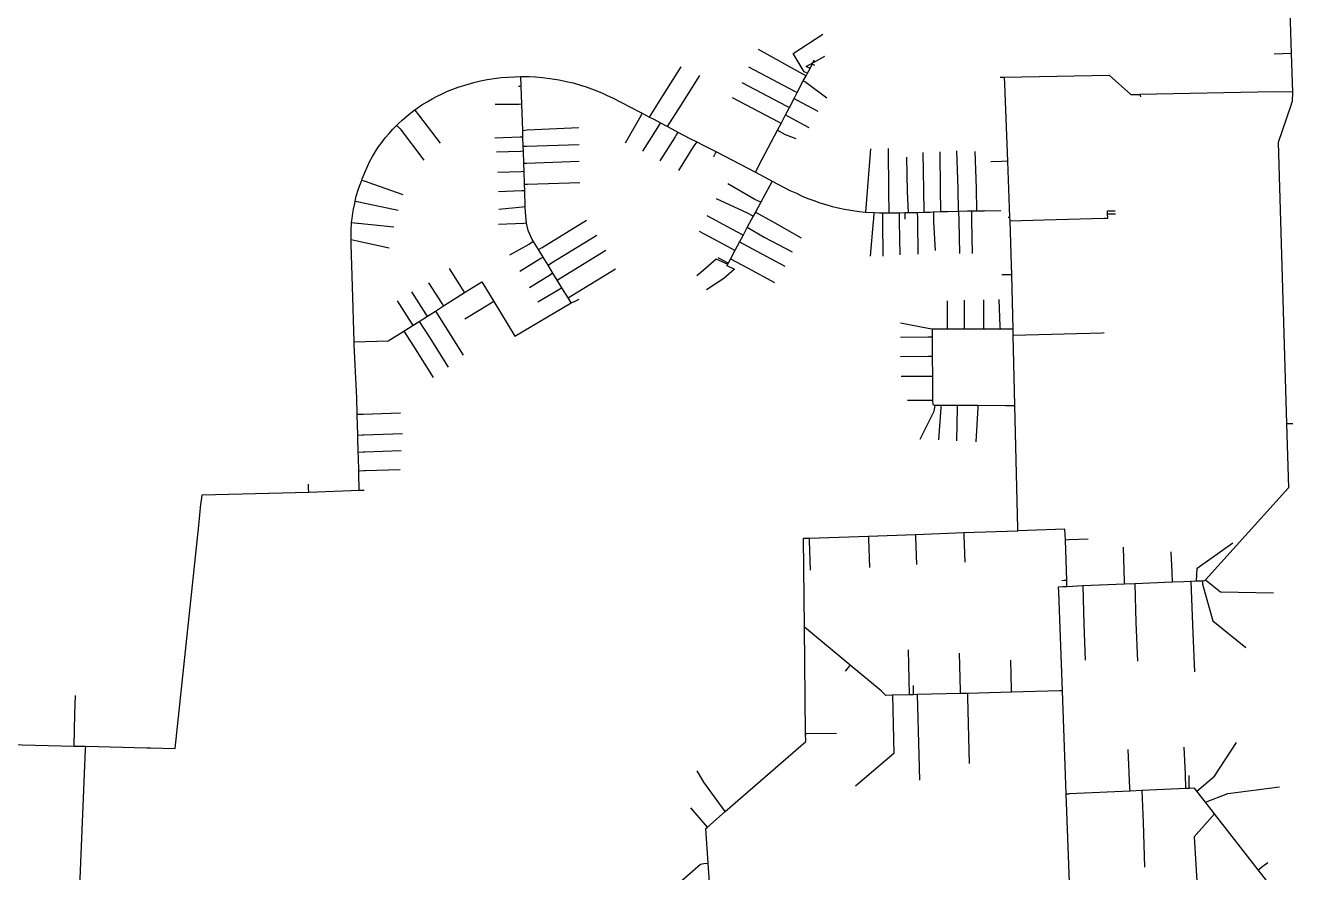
# Model space of a CAD drawing. Header units: inches. Extents: x 1024943 to 1043005, y 1856303 to 1868730.
# Drawn here: x 1038363 to 1040178, y 1861269 to 1862483 of the extents above; entities that cross this region are included whole.
import ezdxf

# ---------------------------------------------------------------- set-up
doc = ezdxf.new("R2010")
doc.units = ezdxf.units.IN
doc.header["$MEASUREMENT"] = 0
doc.layers.add('Water_Network', color=130, linetype='Continuous')

msp = doc.modelspace()

# ---------------------------------------------------------------- linework, layer by layer
at = {"layer": 'Water_Network', "elevation": 0}
for points in [[(1040168.1, 1862703.1), (1040176.2, 1862442.6)], [(1040168.1, 1862703.1), (1040176.2, 1862442.6)], [(1039478.6, 1862416.7), (1039462.7, 1862442.7), (1039505.2, 1862470.6)], [(1039476.5, 1862413.1), (1039413.4, 1862448.5)], [(1039481.6, 1862424.1), (1039491.2, 1862429.5), (1039508, 1862438.8)], [(1039490.2, 1862427.6), (1039491.2, 1862429.5), (1039493.2, 1862433.2)], [(1040163.8, 1862442.3), (1040151.5, 1862441.9)], [(1040176.2, 1862442.6), (1040163.8, 1862442.3)], [(1040176.2, 1862442.6), (1040177.9, 1862387.6)], [(1040176.2, 1862442.6), (1040177.9, 1862387.6)], [(1039276.2, 1862382.2), (1039302.3, 1862423.6)], [(1039302.3, 1862369), (1039329.1, 1862411.5)], [(1039466.3, 1862388), (1039399.2, 1862423.2)], [(1039418.5, 1862291.3), (1039440.4, 1862333), (1039445.5, 1862342.7), (1039451.9, 1862354.7), (1039457.4, 1862365.2), (1039464.3, 1862378.3), (1039468.7, 1862386.7), (1039477.1, 1862403.5), (1039481.5, 1862411), (1039483.4, 1862414.6), (1039487, 1862421.4), (1039490.2, 1862427.6)], [(1039481.5, 1862411), (1039476.5, 1862413.1)], [(1039483.4, 1862414.6), (1039478.6, 1862416.7)], [(1039487, 1862421.4), (1039481.6, 1862424.1)], [(1039490.2, 1862427.6), (1039491.7, 1862426.8)], [(1039491.7, 1862426.8), (1039493.2, 1862426.1)], [(1039765.7, 1862409.1), (1039915.6, 1862411.8), (1039946.5, 1862383.9), (1039959.5, 1862384.2)], [(1039765.7, 1862409.1), (1039915.6, 1862411.8), (1039946.5, 1862383.9), (1039959.5, 1862384.2)], [(1038834.2, 1862029.5), (1038831.6, 1862108.8), (1038829.7, 1862169.1), (1038829.7, 1862176.4), (1038829.7, 1862189.2), (1038830.6, 1862200.5), (1038831.3, 1862206.2), (1038832.3, 1862213.9), (1038833.3, 1862220), (1038835, 1862227.8), (1038835.8, 1862231.4), (1038837.3, 1862238.4), (1038840.6, 1862249.1), (1038845.2, 1862261.5), (1038845.8, 1862263.4), (1038849.5, 1862272.1), (1038856.4, 1862287.5), (1038860.5, 1862295.1), (1038864.8, 1862302.3), (1038868.8, 1862308.7), (1038873.8, 1862315.5), (1038878.8, 1862321.9), (1038884.1, 1862328.2), (1038889.6, 1862334.2), (1038895, 1862339.7), (1038897.1, 1862341.8), (1038903.1, 1862347.4), (1038909.5, 1862353), (1038917.8, 1862359.6), (1038920.9, 1862361.9), (1038924.4, 1862364.5), (1038931.2, 1862369.1), (1038938.6, 1862373.7), (1038945.7, 1862377.8), (1038953, 1862381.6), (1038960.4, 1862385.2), (1038967.9, 1862388.6), (1038975.5, 1862391.7), (1038983.2, 1862394.5), (1038996.1, 1862398.6), (1039005.6, 1862401.2), (1039015.3, 1862403.5), (1039024.9, 1862405.4), (1039034.7, 1862407), (1039044.6, 1862408.2), (1039054.4, 1862409.1), (1039064.4, 1862409.6), (1039073.1, 1862409.8)], [(1038834.2, 1862029.5), (1038831.6, 1862108.8), (1038829.7, 1862169.1), (1038829.7, 1862176.4), (1038829.7, 1862189.2), (1038830.6, 1862200.5), (1038831.3, 1862206.2), (1038832.3, 1862213.9), (1038833.3, 1862220), (1038835, 1862227.8), (1038835.8, 1862231.4), (1038837.3, 1862238.4), (1038840.6, 1862249.1), (1038845.2, 1862261.5), (1038845.8, 1862263.4), (1038849.5, 1862272.1), (1038856.4, 1862287.5), (1038860.5, 1862295.1), (1038864.8, 1862302.3), (1038868.8, 1862308.7), (1038873.8, 1862315.5), (1038878.8, 1862321.9), (1038884.1, 1862328.2), (1038889.6, 1862334.2), (1038895, 1862339.7), (1038897.1, 1862341.8), (1038903.1, 1862347.4), (1038909.5, 1862353), (1038917.8, 1862359.6), (1038920.9, 1862361.9), (1038924.4, 1862364.5), (1038931.2, 1862369.1), (1038938.6, 1862373.7), (1038945.7, 1862377.8), (1038953, 1862381.6), (1038960.4, 1862385.2), (1038967.9, 1862388.6), (1038975.5, 1862391.7), (1038983.2, 1862394.5), (1038996.1, 1862398.6), (1039005.6, 1862401.2), (1039015.3, 1862403.5), (1039024.9, 1862405.4), (1039034.7, 1862407), (1039044.6, 1862408.2), (1039054.4, 1862409.1), (1039064.4, 1862409.6), (1039073.1, 1862409.8)], [(1039071.5, 1862395.7), (1039069.5, 1862395.7)], [(1039073.5, 1862395.8), (1039071.5, 1862395.7)], [(1039073.1, 1862409.8), (1039080.2, 1862409.9), (1039084.6, 1862409.7), (1039093.9, 1862409.3), (1039103.8, 1862408.4), (1039117.9, 1862406.6), (1039127.9, 1862404.9), (1039137.7, 1862402.9), (1039147.6, 1862400.6), (1039158.5, 1862397.6), (1039166.5, 1862394.9), (1039174.2, 1862392.2), (1039181.9, 1862389.3), (1039189.6, 1862386), (1039196.7, 1862382.6), (1039204.1, 1862379.5), (1039243, 1862359.2), (1039246.6, 1862357.4), (1039257.1, 1862351.8), (1039263.5, 1862348.5), (1039272.7, 1862343.5), (1039282.9, 1862338.1), (1039289.1, 1862334.8), (1039297.9, 1862330.1), (1039315, 1862321.2), (1039325, 1862316), (1039334.2, 1862311.3), (1039352.9, 1862301.7)], [(1039073.1, 1862409.8), (1039080.2, 1862409.9), (1039084.6, 1862409.7), (1039093.9, 1862409.3), (1039103.8, 1862408.4), (1039117.9, 1862406.6), (1039127.9, 1862404.9), (1039137.7, 1862402.9), (1039147.6, 1862400.6), (1039158.5, 1862397.6), (1039166.5, 1862394.9), (1039174.2, 1862392.2), (1039181.9, 1862389.3), (1039189.6, 1862386), (1039196.7, 1862382.6), (1039204.1, 1862379.5), (1039243, 1862359.2), (1039246.6, 1862357.4), (1039257.1, 1862351.8), (1039263.5, 1862348.5), (1039272.7, 1862343.5), (1039282.9, 1862338.1), (1039289.1, 1862334.8), (1039297.9, 1862330.1), (1039315, 1862321.2), (1039325, 1862316), (1039334.2, 1862311.3), (1039352.9, 1862301.7)], [(1039073.5, 1862395.8), (1039073.1, 1862409.8)], [(1039144.9, 1862085.5), (1039140.5, 1862092.6), (1039131.7, 1862107), (1039124.9, 1862118.2), (1039118.9, 1862128), (1039111.8, 1862139.6), (1039104.8, 1862151.1), (1039098.2, 1862161.8), (1039091.2, 1862173.3), (1039089.3, 1862176.4), (1039083.6, 1862189.3), (1039081.1, 1862199.6), (1039079.4, 1862215.5), (1039079.2, 1862223), (1039078.4, 1862245.9), (1039078.1, 1862255.6), (1039077.5, 1862273.6), (1039077.1, 1862285.7), (1039076.6, 1862302.8), (1039076.3, 1862309.8), (1039075.9, 1862323), (1039075.6, 1862332.5), (1039074.4, 1862370), (1039073.5, 1862395.8)], [(1039454.5, 1862366.7), (1039389.8, 1862400.8)], [(1039477.1, 1862403.5), (1039481.1, 1862401.6)], [(1039481.1, 1862401.6), (1039511.3, 1862379.3)], [(1039759.1, 1862408.8), (1039765.7, 1862409.1)], [(1039759.1, 1862408.8), (1039765.7, 1862409.1)], [(1039766.1, 1862398.8), (1039765.7, 1862409.1)], [(1039766.1, 1862398.8), (1039765.7, 1862409.1)], [(1039773, 1862208.1), (1039770.1, 1862288.5), (1039766.1, 1862398.8)], [(1039773, 1862208.1), (1039770.1, 1862288.5), (1039766.1, 1862398.8)], [(1039257.1, 1862351.8), (1039276.2, 1862382.2)], [(1039442.4, 1862344.3), (1039376, 1862379.3)], [(1039464.3, 1862378.3), (1039467.8, 1862376.4)], [(1039468.7, 1862386.7), (1039466.3, 1862388)], [(1039467.8, 1862376.4), (1039498.3, 1862360.3)], [(1040151.8, 1862388), (1039959.5, 1862384.2)], [(1040151.8, 1862388), (1039959.5, 1862384.2)], [(1039959.5, 1862384.2), (1039959.8, 1862382.5)], [(1039959.8, 1862382.5), (1039960.1, 1862380.9)], [(1040177.9, 1862387.6), (1040151.8, 1862388)], [(1040177.9, 1862387.6), (1040151.8, 1862388)], [(1040177.9, 1862387.6), (1040177.3, 1862374.4), (1040176.7, 1862371.5), (1040175.5, 1862368.5), (1040157.3, 1862315.4)], [(1040177.9, 1862387.6), (1040177.3, 1862374.4), (1040176.7, 1862371.5), (1040175.5, 1862368.5), (1040157.3, 1862315.4)], [(1038920.9, 1862361.9), (1038921.2, 1862361.5), (1038926.2, 1862355.1)], [(1039070.4, 1862369.9), (1039036, 1862369.6)], [(1039074.4, 1862370), (1039070.4, 1862369.9)], [(1039246.6, 1862357.4), (1039246.5, 1862357.1), (1039242.6, 1862350.2)], [(1039282.9, 1862338.1), (1039302.3, 1862369)], [(1039457.4, 1862365.2), (1039454.5, 1862366.7)], [(1038895, 1862339.7), (1038896.3, 1862338.5), (1038900.1, 1862334.8)], [(1038926.2, 1862355.1), (1038957.6, 1862314.2)], [(1039242.6, 1862350.2), (1039222.4, 1862314.5)], [(1039272.7, 1862343.5), (1039271.4, 1862341.4), (1039268.5, 1862336.8)], [(1039445.5, 1862342.7), (1039442.4, 1862344.3)], [(1039451.9, 1862354.7), (1039455.4, 1862352.8)], [(1039455.4, 1862352.8), (1039485.4, 1862337)], [(1038900.1, 1862334.8), (1038934, 1862289.8)], [(1039071.9, 1862322.9), (1039035.7, 1862321.7)], [(1039075.9, 1862323), (1039071.9, 1862322.9)], [(1039075.6, 1862332.5), (1039081.9, 1862333.6)], [(1039081.9, 1862333.6), (1039155.8, 1862336.6)], [(1039268.5, 1862336.8), (1039247.1, 1862303)], [(1039293.7, 1862323.4), (1039272.1, 1862289.2)], [(1039297.9, 1862330.1), (1039295.5, 1862326.3), (1039293.7, 1862323.4)], [(1039440.4, 1862333), (1039451.2, 1862326.6)], [(1039451.2, 1862326.6), (1039466.8, 1862320.9)], [(1039072.6, 1862302.6), (1039038.2, 1862301.5)], [(1039076.6, 1862302.8), (1039072.6, 1862302.6)], [(1039076.3, 1862309.8), (1039080.9, 1862310)], [(1039080.9, 1862310), (1039156.6, 1862312.5)], [(1039319.9, 1862309), (1039298.9, 1862275.4)], [(1039325, 1862316), (1039320.8, 1862310.3), (1039319.9, 1862309)], [(1039349, 1862294.6), (1039349.4, 1862295.4), (1039349.9, 1862296.2), (1039351.8, 1862299.8), (1039352.9, 1862301.7)], [(1039352.9, 1862301.7), (1039408.7, 1862272.8)], [(1039352.9, 1862301.7), (1039408.7, 1862272.8)], [(1039569.2, 1862245.5), (1039574.2, 1862306)], [(1039600, 1862245.7), (1039599.2, 1862306.9)], [(1039674, 1862248.3), (1039673.3, 1862301.7)], [(1039699.2, 1862249.1), (1039697.2, 1862303.2)], [(1039725.6, 1862250), (1039723.3, 1862302.6)], [(1040157.3, 1862315.4), (1040169.3, 1861912.5)], [(1040157.3, 1862315.4), (1040169.3, 1861912.5)], [(1039077.1, 1862285.7), (1039081.5, 1862285.9)], [(1039081.5, 1862285.9), (1039156.6, 1862288.3)], [(1039408.7, 1862272.8), (1039418.5, 1862291.3)], [(1039626.8, 1862245.2), (1039625.5, 1862294.3)], [(1039649.9, 1862247.7), (1039649.2, 1862300.8)], [(1039761.5, 1862288.1), (1039745.7, 1862287.6)], [(1039770.1, 1862288.5), (1039761.5, 1862288.1)], [(1039073.5, 1862273.4), (1039039.9, 1862272.3)], [(1039077.5, 1862273.6), (1039073.5, 1862273.4)], [(1039408.7, 1862272.8), (1039421.4, 1862266.2), (1039432.8, 1862260.1)], [(1039408.7, 1862272.8), (1039421.4, 1862266.2), (1039432.8, 1862260.1)], [(1038845.2, 1862261.5), (1038852.8, 1862258.8), (1038853.9, 1862258.5)], [(1038853.9, 1862258.5), (1038904.1, 1862240.9)], [(1039078.1, 1862255.6), (1039082.6, 1862255.7)], [(1039082.6, 1862255.7), (1039157.5, 1862258.2)], [(1039407.9, 1862233.7), (1039369.5, 1862256.3)], [(1039428.9, 1862252.7), (1039416.5, 1862229.7), (1039408.8, 1862215.5), (1039405.8, 1862209.9), (1039396.8, 1862193.8), (1039391.2, 1862182.7), (1039385.9, 1862172.9), (1039379.4, 1862160.7), (1039372.9, 1862148.7), (1039369.6, 1862142.5)], [(1039432.8, 1862260.1), (1039428.9, 1862252.7)], [(1039432.8, 1862260.1), (1039458.3, 1862246.5), (1039467.5, 1862242.5), (1039475.9, 1862238.6), (1039484.1, 1862235.2), (1039492.5, 1862232), (1039501, 1862229), (1039509.8, 1862226.3), (1039518.6, 1862223.8), (1039527.4, 1862221.6), (1039536.3, 1862219.8), (1039545.5, 1862218.2), (1039557.3, 1862216.5), (1039566.5, 1862215.6), (1039566.7, 1862215.6), (1039578.4, 1862214.8), (1039578.5, 1862214.8), (1039586.3, 1862214.5), (1039590.6, 1862214.5), (1039600.4, 1862214.5), (1039607.6, 1862214.4), (1039614.7, 1862214.6), (1039622.9, 1862214.8), (1039628.2, 1862214.9), (1039636.8, 1862215.1), (1039640.6, 1862215.2), (1039650.3, 1862215.4), (1039659.1, 1862215.7), (1039663.9, 1862215.9), (1039674.4, 1862216.3), (1039683.7, 1862216.6), (1039699.8, 1862217), (1039712.5, 1862217.3), (1039718.2, 1862217.3), (1039726, 1862217.5), (1039735.5, 1862217.6), (1039737.1, 1862217.6), (1039760.2, 1862217.9)], [(1039432.8, 1862260.1), (1039458.3, 1862246.5), (1039467.5, 1862242.5), (1039475.9, 1862238.6), (1039484.1, 1862235.2), (1039492.5, 1862232), (1039501, 1862229), (1039509.8, 1862226.3), (1039518.6, 1862223.8), (1039527.4, 1862221.6), (1039536.3, 1862219.8), (1039545.5, 1862218.2), (1039557.3, 1862216.5), (1039566.5, 1862215.6), (1039566.7, 1862215.6), (1039578.4, 1862214.8), (1039578.5, 1862214.8), (1039586.3, 1862214.5), (1039590.6, 1862214.5), (1039600.4, 1862214.5), (1039607.6, 1862214.4), (1039614.7, 1862214.6), (1039622.9, 1862214.8), (1039628.2, 1862214.9), (1039636.8, 1862215.1), (1039640.6, 1862215.2), (1039650.3, 1862215.4), (1039659.1, 1862215.7), (1039663.9, 1862215.9), (1039674.4, 1862216.3), (1039683.7, 1862216.6), (1039699.8, 1862217), (1039712.5, 1862217.3), (1039718.2, 1862217.3), (1039726, 1862217.5), (1039735.5, 1862217.6), (1039737.1, 1862217.6), (1039760.2, 1862217.9)], [(1039650.3, 1862215.4), (1039649.9, 1862247.7)], [(1039674.4, 1862216.3), (1039674, 1862248.3)], [(1039699.8, 1862217), (1039699.2, 1862249.1)], [(1039726, 1862217.5), (1039725.6, 1862250)], [(1038835.8, 1862231.4), (1038843.3, 1862229.6), (1038845.1, 1862229.2)], [(1038845.1, 1862229.2), (1038897.2, 1862218.5)], [(1039074.4, 1862245.8), (1039040.8, 1862244.7)], [(1039078.4, 1862245.9), (1039074.4, 1862245.8)], [(1039397.6, 1862214), (1039353.3, 1862234.7)], [(1039416.5, 1862229.7), (1039407.9, 1862233.7)], [(1039566.7, 1862215.6), (1039569.2, 1862245.5)], [(1039600.4, 1862214.5), (1039600, 1862245.7)], [(1039628.2, 1862214.9), (1039626.8, 1862245.2)], [(1039075.2, 1862222.6), (1039041.6, 1862219.1)], [(1039079.2, 1862223), (1039075.2, 1862222.6)], [(1039405.8, 1862209.9), (1039397.6, 1862214)], [(1039408.8, 1862215.5), (1039433.3, 1862202)], [(1039578.4, 1862214.8), (1039577.7, 1862206.1), (1039577.4, 1862202.1)], [(1039590.6, 1862214.5), (1039590.7, 1862205.7), (1039590.8, 1862201.7)], [(1039614.7, 1862214.6), (1039614.9, 1862206), (1039614.9, 1862202)], [(1039622.9, 1862214.8), (1039622.9, 1862209.8), (1039623, 1862205.3)], [(1039640.6, 1862215.2), (1039640.7, 1862206.3), (1039640.8, 1862202.3)], [(1039663.9, 1862215.9), (1039663.9, 1862207.3), (1039663.9, 1862201.7)], [(1039699.8, 1862217), (1039700.3, 1862203.1)], [(1039718.2, 1862217.3), (1039718.3, 1862207.4), (1039718.3, 1862203.4)], [(1039908.1, 1862206.9), (1039913.4, 1862207), (1039913.1, 1862213.3)], [(1039913.1, 1862213.3), (1039912.9, 1862217.3), (1039924.1, 1862217.3)], [(1039913.1, 1862213.3), (1039919, 1862213.1)], [(1039919, 1862213.1), (1039924.4, 1862213.1)], [(1038830.6, 1862200.5), (1038839.1, 1862199.6), (1038840, 1862199.5)], [(1038840, 1862199.5), (1038891.2, 1862194.4)], [(1039077.1, 1862199.4), (1039041.1, 1862197.6)], [(1039081.1, 1862199.6), (1039077.1, 1862199.4)], [(1039103.2, 1862164.9), (1039167, 1862203.9)], [(1039382.3, 1862187.5), (1039339.8, 1862210.4)], [(1039396.8, 1862193.8), (1039421.5, 1862179.8)], [(1039433.3, 1862202), (1039474.2, 1862178.5)], [(1039577.4, 1862202.1), (1039573.3, 1862152.6)], [(1039590.8, 1862201.7), (1039591.4, 1862152.6)], [(1039614.9, 1862202), (1039615.6, 1862154.3)], [(1039640.8, 1862202.3), (1039641.4, 1862155.2)], [(1039663.9, 1862201.7), (1039666.4, 1862160.7)], [(1039700.3, 1862203.1), (1039700.9, 1862156.1)], [(1039718.3, 1862203.4), (1039719, 1862156.1)], [(1039770.7, 1862208.1), (1039773, 1862208.1)], [(1039770.7, 1862208.1), (1039773, 1862208.1)], [(1039773.4, 1862203.1), (1039773, 1862208.1)], [(1039773.4, 1862203.1), (1039773, 1862208.1)], [(1039773.4, 1862203.1), (1039822.2, 1862204.5)], [(1039775.5, 1862139.5), (1039773.4, 1862203.1)], [(1039775.5, 1862139.5), (1039773.4, 1862203.1)], [(1039822.2, 1862204.5), (1039908.1, 1862206.9)], [(1038829.7, 1862176.4), (1038838.3, 1862174.6)], [(1038838.3, 1862174.6), (1038884.3, 1862164.2)], [(1039117, 1862142.8), (1039181.6, 1862182.3)], [(1039370, 1862165.7), (1039328.6, 1862187.9)], [(1039391.2, 1862182.7), (1039382.3, 1862187.5)], [(1039421.5, 1862179.8), (1039461.3, 1862158.6)], [(1039084.2, 1862169), (1039056.8, 1862153.8)], [(1039091.2, 1862173.3), (1039084.2, 1862169)], [(1039098.2, 1862161.8), (1039103.2, 1862164.9)], [(1039130.2, 1862121.4), (1039194.6, 1862160.8)], [(1039379.4, 1862160.7), (1039370, 1862165.7)], [(1039385.9, 1862172.9), (1039410.8, 1862159.5)], [(1039410.8, 1862159.5), (1039450.9, 1862138)], [(1039101.4, 1862149), (1039071.3, 1862130.6)], [(1039104.8, 1862151.1), (1039101.4, 1862149)], [(1039111.8, 1862139.6), (1039117, 1862142.8)], [(1039368.6, 1862141), (1039352.8, 1862148.1), (1039333.6, 1862131.3)], [(1039362.5, 1862146.4), (1039355.4, 1862150.2)], [(1039369.6, 1862142.5), (1039362.5, 1862146.4)], [(1039367.9, 1862139.2), (1039378.7, 1862133.6), (1039363.6, 1862120.5)], [(1039369.6, 1862142.5), (1039368.6, 1862141), (1039367.9, 1862139.2), (1039367.2, 1862138)], [(1039372.9, 1862148.7), (1039397.3, 1862135.6)], [(1039775.8, 1862125.8), (1039775.5, 1862139.5)], [(1039775.8, 1862125.8), (1039775.5, 1862139.5)], [(1038990.3, 1862103.6), (1038970.5, 1862134.9)], [(1039115.5, 1862125.9), (1039085.1, 1862107.3)], [(1039118.9, 1862128), (1039115.5, 1862125.9)], [(1039124.9, 1862118.2), (1039130.2, 1862121.4)], [(1039146, 1862095.9), (1039208.4, 1862134.1)], [(1039333.6, 1862131.3), (1039325.1, 1862124.2)], [(1039363.6, 1862120.5), (1039338.9, 1862104.3)], [(1039397.3, 1862135.6), (1039436.3, 1862114.7)], [(1039768.8, 1862125.7), (1039761.7, 1862125.5)], [(1039775.8, 1862125.8), (1039768.8, 1862125.7)], [(1039777.7, 1862047.7), (1039775.8, 1862125.8)], [(1039777.7, 1862047.7), (1039775.8, 1862125.8)], [(1038834.2, 1862029.5), (1038883, 1862031), (1038905.3, 1862045.1), (1038918.5, 1862053.4), (1038927.3, 1862059), (1038939.1, 1862066.5), (1038950.5, 1862073.7), (1038962.2, 1862081.1), (1038992.4, 1862100.2), (1039017.1, 1862115.9), (1039034.3, 1862087.4), (1039064.3, 1862037.8), (1039144.9, 1862085.5)], [(1038960, 1862084.5), (1038941.2, 1862114.2)], [(1038992.4, 1862100.2), (1038990.3, 1862103.6)], [(1039127.1, 1862104.2), (1039097.2, 1862086.7)], [(1039131.7, 1862107), (1039127.1, 1862104.2)], [(1038916.4, 1862056.8), (1038896.4, 1862088.4)], [(1038937, 1862069.9), (1038917, 1862101.3)], [(1038962.2, 1862081.1), (1038960, 1862084.5)], [(1039034.3, 1862087.4), (1039015.7, 1862076.1)], [(1039140.5, 1862092.6), (1039146, 1862095.9)], [(1039144.9, 1862085.5), (1039150.6, 1862088.2)], [(1039150.6, 1862088.2), (1039156.4, 1862090.9)], [(1039684.1, 1862060.5), (1039684.1, 1862088.4)], [(1039708.2, 1862051.7), (1039708.2, 1862089.3)], [(1039735.8, 1862051.8), (1039735.8, 1862090.1)], [(1039759.4, 1862051.9), (1039758.1, 1862090.4)], [(1038939.1, 1862066.5), (1038937, 1862069.9)], [(1038950.5, 1862073.7), (1038964.4, 1862051.8)], [(1039015.7, 1862076.1), (1038992.6, 1862062.1)], [(1038918.5, 1862053.4), (1038916.4, 1862056.8)], [(1038927.3, 1862059), (1038941.4, 1862036.8)], [(1038964.4, 1862051.8), (1038990.3, 1862010.8)], [(1039656, 1862048.8), (1039616.8, 1862056.5)], [(1039661.7, 1862047.7), (1039656, 1862048.8)], [(1039769, 1862047.7), (1039759.6, 1862047.9), (1039735.8, 1862048), (1039708.2, 1862047.7), (1039684.1, 1862047.7), (1039661.7, 1862047.7), (1039661.8, 1862036.2), (1039662, 1862008.6), (1039662.2, 1861980.2), (1039662.5, 1861945.6)], [(1039684.1, 1862047.7), (1039684.1, 1862060.5)], [(1039708.2, 1862047.7), (1039708.2, 1862051.7)], [(1039735.8, 1862048), (1039735.8, 1862051.8)], [(1039759.6, 1862047.9), (1039759.4, 1862051.9)], [(1039777.7, 1862047.7), (1039769, 1862047.7)], [(1039777.9, 1862039.1), (1039777.7, 1862047.7)], [(1039777.9, 1862039.1), (1039777.7, 1862047.7)], [(1038841.4, 1861817.4), (1038840.9, 1861841.7), (1038840.8, 1861845), (1038840.4, 1861863.9), (1038840.1, 1861871.8), (1038839.4, 1861893.2), (1038839.3, 1861895.9), (1038838.6, 1861925.2), (1038838.6, 1861926.1), (1038837.8, 1861948.8), (1038835.5, 1861996.6), (1038834.3, 1862025.8), (1038834.2, 1862029.5)], [(1038841.4, 1861817.4), (1038840.9, 1861841.7), (1038840.8, 1861845), (1038840.4, 1861863.9), (1038840.1, 1861871.8), (1038839.4, 1861893.2), (1038839.3, 1861895.9), (1038838.6, 1861925.2), (1038838.6, 1861926.1), (1038837.8, 1861948.8), (1038835.5, 1861996.6), (1038834.3, 1862025.8), (1038834.2, 1862029.5)], [(1038905.3, 1862045.1), (1038919.1, 1862023.3)], [(1038941.4, 1862036.8), (1038968.8, 1861993.6)], [(1039656.2, 1862036.2), (1039616.8, 1862035.8)], [(1039661.8, 1862036.2), (1039656.2, 1862036.2)], [(1039777.9, 1862039.1), (1039905.7, 1862042.8)], [(1039780.3, 1861938.7), (1039777.9, 1862039.1)], [(1039780.3, 1861938.7), (1039777.9, 1862039.1)], [(1039905.7, 1862042.8), (1039908.1, 1862042.9)], [(1038919.1, 1862023.3), (1038947.5, 1861978.5)], [(1039656.2, 1862008.6), (1039616.8, 1862008.3)], [(1039662, 1862008.6), (1039656.2, 1862008.6)], [(1039656.2, 1861980.1), (1039617.7, 1861979.8)], [(1039662.2, 1861980.2), (1039656.2, 1861980.1)], [(1039633, 1861945.6), (1039626.7, 1861945.6)], [(1039662.5, 1861945.6), (1039633, 1861945.6)], [(1039662.5, 1861945.6), (1039662.7, 1861939.8), (1039665.8, 1861939.2), (1039674.3, 1861939.2), (1039697.7, 1861939.1), (1039727.2, 1861938.9), (1039767.6, 1861938.7)], [(1039665.8, 1861939.2), (1039664.5, 1861929.7)], [(1039674.3, 1861939.2), (1039674.1, 1861935.1)], [(1039697.7, 1861939.1), (1039697.6, 1861935.3)], [(1039727.2, 1861938.9), (1039727.3, 1861935.8)], [(1039767.6, 1861938.7), (1039780.3, 1861938.7)], [(1039784.5, 1861762.2), (1039780.3, 1861938.7)], [(1039784.5, 1861762.2), (1039780.3, 1861938.7)], [(1038838.6, 1861926.1), (1038845.4, 1861926.3), (1038847.3, 1861926.3)], [(1038847.3, 1861926.3), (1038900.7, 1861928.1)], [(1039664.5, 1861929.7), (1039644.1, 1861890)], [(1039674.1, 1861935.1), (1039671.2, 1861889.4)], [(1039697.6, 1861935.3), (1039696.8, 1861888.1)], [(1039727.3, 1861935.8), (1039724.5, 1861886.4)], [(1040169.3, 1861912.5), (1040172, 1861820.5), (1040053.3, 1861688.9), (1040051.7, 1861687.1), (1040049.2, 1861687), (1040040.6, 1861686.7), (1040032.2, 1861686.3), (1040022.4, 1861685.9), (1040006.1, 1861685.2), (1039952.3, 1861683.1), (1039937.2, 1861682.5), (1039877.5, 1861680), (1039855.1, 1861678.7)], [(1040169.3, 1861912.5), (1040172, 1861820.5), (1040053.3, 1861688.9), (1040051.7, 1861687.1), (1040049.2, 1861687), (1040040.6, 1861686.7), (1040032.2, 1861686.3), (1040022.4, 1861685.9), (1040006.1, 1861685.2), (1039952.3, 1861683.1), (1039937.2, 1861682.5), (1039877.5, 1861680), (1039855.1, 1861678.7)], [(1040169.3, 1861912.5), (1040175.2, 1861912.6)], [(1040175.2, 1861912.6), (1040178.2, 1861912.9)], [(1038839.3, 1861895.9), (1038846.2, 1861896.3), (1038847.9, 1861896.4)], [(1038847.9, 1861896.4), (1038903.2, 1861898.3)], [(1038840.1, 1861871.8), (1038847.1, 1861872), (1038848.8, 1861872.1)], [(1038848.8, 1861872.1), (1038901.5, 1861873.8)], [(1038840.8, 1861845), (1038848.4, 1861845.3), (1038849.8, 1861845.3)], [(1038849.8, 1861845.3), (1038900, 1861846.9)], [(1038615.4, 1861802.2), (1038616.3, 1861810.5), (1038769.1, 1861814.5)], [(1038615.4, 1861802.2), (1038616.3, 1861810.5), (1038769.1, 1861814.5)], [(1038768.9, 1861819.9), (1038768.8, 1861826)], [(1038769.1, 1861814.5), (1038768.9, 1861819.9)], [(1038769.1, 1861814.5), (1038841.4, 1861817.4)], [(1038769.1, 1861814.5), (1038841.4, 1861817.4)], [(1038841.4, 1861817.4), (1038848.3, 1861817.4)], [(1038841.4, 1861817.4), (1038848.3, 1861817.4)], [(1038577.8, 1861447.2), (1038611.6, 1861766.5), (1038614.8, 1861797.3), (1038615.4, 1861802.2)], [(1038577.8, 1861447.2), (1038611.6, 1861766.5), (1038614.8, 1861797.3), (1038615.4, 1861802.2)], [(1039479.1, 1861620.7), (1039477.9, 1861748.2), (1039485.6, 1861748.5), (1039570.8, 1861751.5), (1039638, 1861753.9), (1039707.4, 1861756.3), (1039784.6, 1861759.1)], [(1039479.1, 1861620.7), (1039477.9, 1861748.2), (1039485.6, 1861748.5), (1039570.8, 1861751.5), (1039638, 1861753.9), (1039707.4, 1861756.3), (1039784.6, 1861759.1)], [(1039784.6, 1861759.1), (1039784.5, 1861762.2)], [(1039854.8, 1861687.7), (1039852.7, 1861746.2), (1039852.1, 1861761.5), (1039784.6, 1861759.1)], [(1039854.8, 1861687.7), (1039852.7, 1861746.2), (1039852.1, 1861761.5), (1039784.6, 1861759.1)], [(1039485.6, 1861748.5), (1039485.7, 1861744.5)], [(1039485.7, 1861744.5), (1039487.2, 1861702.4)], [(1039570.8, 1861751.5), (1039570.9, 1861747.5)], [(1039570.9, 1861747.5), (1039572.4, 1861706.2)], [(1039638, 1861753.9), (1039638.2, 1861749.9)], [(1039638.2, 1861749.9), (1039639.6, 1861710.5)], [(1039707.4, 1861756.3), (1039707.4, 1861752.3)], [(1039707.4, 1861752.3), (1039708.6, 1861713.8)], [(1039852.7, 1861746.2), (1039857.6, 1861746.4), (1039885.4, 1861747.4)], [(1040041.2, 1861705.3), (1040092.6, 1861741.9)], [(1039937.4, 1861686.5), (1039936.1, 1861735.3)], [(1040005.5, 1861699.5), (1040004.4, 1861728.6)], [(1040040.6, 1861686.7), (1040041.2, 1861705.3)], [(1039851.1, 1861687.6), (1039847.4, 1861687.5)], [(1039854.8, 1861687.7), (1039851.1, 1861687.6)], [(1039855, 1861681.7), (1039854.8, 1861687.7)], [(1039937.2, 1861682.5), (1039937.4, 1861686.5)], [(1040006.1, 1861685.2), (1040005.5, 1861699.5)], [(1040032.2, 1861686.3), (1040035.4, 1861612.5)], [(1040049.2, 1861687), (1040049.2, 1861682.5), (1040063.9, 1861629.8)], [(1040053.3, 1861688.9), (1040074.6, 1861671.5)], [(1039849.1, 1861678.5), (1039842.3, 1861678.3), (1039842.6, 1861671.1)], [(1039849.1, 1861678.5), (1039842.3, 1861678.3), (1039842.6, 1861671.1)], [(1039842.6, 1861671.1), (1039847.9, 1861529.7)], [(1039842.6, 1861671.1), (1039847.9, 1861529.7)], [(1039855.1, 1861678.7), (1039849.1, 1861678.5)], [(1039855.1, 1861678.7), (1039849.1, 1861678.5)], [(1039855.1, 1861678.7), (1039855, 1861681.7)], [(1039877.5, 1861680), (1039878.9, 1861625.2)], [(1039952.3, 1861683.1), (1039953.7, 1861627.5)], [(1040074.6, 1861671.5), (1040150.9, 1861670.3)], [(1039340.3, 1861334.6), (1039365.6, 1861356.7), (1039480.8, 1861457.2), (1039480.7, 1861468.8), (1039479.1, 1861620.7)], [(1039340.3, 1861334.6), (1039365.6, 1861356.7), (1039480.8, 1861457.2), (1039480.7, 1861468.8), (1039479.1, 1861620.7)], [(1039588.8, 1861529.8), (1039544.4, 1861566.6), (1039479.1, 1861620.7)], [(1039878.9, 1861625.2), (1039881.1, 1861573.7)], [(1039953.7, 1861627.5), (1039956.1, 1861572)], [(1040035.4, 1861612.5), (1040037.7, 1861557.1)], [(1040063.9, 1861629.8), (1040111, 1861592)], [(1039629.2, 1861545.7), (1039628, 1861588.5)], [(1039702.6, 1861529.9), (1039701.2, 1861583.7)], [(1039541, 1861562.5), (1039537.1, 1861557.9)], [(1039544.4, 1861566.6), (1039541, 1861562.5)], [(1039775.6, 1861531.8), (1039774.5, 1861573.7)], [(1039629.7, 1861524), (1039629.2, 1861545.7)], [(1038434.4, 1861496.7), (1038435, 1861523)], [(1039635.4, 1861524.1), (1039629.7, 1861524), (1039604.9, 1861523.3), (1039595.7, 1861523.1), (1039588.8, 1861529.8)], [(1039604.9, 1861523.3), (1039607.1, 1861439.7)], [(1039635.2, 1861530.8), (1039635, 1861537.4)], [(1039635.4, 1861524.1), (1039635.2, 1861530.8)], [(1039844.7, 1861529.6), (1039775.7, 1861527.8), (1039712.4, 1861526.1), (1039702.7, 1861525.9), (1039640.4, 1861524.3), (1039635.4, 1861524.1)], [(1039640.4, 1861524.3), (1039642.7, 1861437.3)], [(1039702.7, 1861525.9), (1039702.6, 1861529.9)], [(1039712.4, 1861526.1), (1039712.6, 1861520.7)], [(1039775.7, 1861527.8), (1039775.6, 1861531.8)], [(1039847.9, 1861529.7), (1039844.7, 1861529.6)], [(1039847.9, 1861529.7), (1039852.4, 1861408.9)], [(1039847.9, 1861529.7), (1039852.4, 1861408.9)], [(1039712.6, 1861520.7), (1039715.1, 1861425.7)], [(1038433.3, 1861450.6), (1038434.4, 1861496.7)], [(1039480.7, 1861468.8), (1039482.4, 1861468.8)], [(1039482.4, 1861468.8), (1039524.7, 1861469.2)], [(1038283.6, 1861454.1), (1038433.3, 1861450.6), (1038449.9, 1861450.2)], [(1038283.6, 1861454.1), (1038433.3, 1861450.6), (1038449.9, 1861450.2)], [(1038449.7, 1861445.6), (1038449.9, 1861450.2)], [(1038449.9, 1861450.2), (1038537.2, 1861448.2), (1038542.4, 1861448.1)], [(1038449.9, 1861450.2), (1038537.2, 1861448.2), (1038542.4, 1861448.1)], [(1040024.6, 1861410.1), (1040022.7, 1861448.8)], [(1040066.4, 1861407.6), (1040097.6, 1861455.5)], [(1038425.7, 1860867.9), (1038449.7, 1861445.6)], [(1038542.4, 1861448.1), (1038577.8, 1861447.2)], [(1038542.4, 1861448.1), (1038577.8, 1861447.2)], [(1039607.1, 1861439.7), (1039552.1, 1861393)], [(1039642.7, 1861437.3), (1039643.6, 1861401.6)], [(1039945.2, 1861390.1), (1039942.7, 1861445.5)], [(1039335, 1861398.9), (1039325.4, 1861414.9)], [(1039365.6, 1861356.7), (1039335, 1861398.9)], [(1039852.4, 1861408.9), (1039853.4, 1861382)], [(1039852.4, 1861408.9), (1039853.4, 1861382)], [(1040025, 1861389.6), (1040024.6, 1861410.1)], [(1040030.1, 1861393.9), (1040029.9, 1861408.3)], [(1040040.8, 1861386.1), (1040066.4, 1861407.6)], [(1039853.4, 1861382), (1039858, 1861382.2)], [(1039853.4, 1861382), (1039859.1, 1861229.7), (1039859.7, 1861214.1), (1039860.7, 1861186.3), (1039862.4, 1861140.9)], [(1039853.4, 1861382), (1039859.1, 1861229.7), (1039859.7, 1861214.1), (1039860.7, 1861186.3), (1039862.4, 1861140.9)], [(1040030.2, 1861389.9), (1040025, 1861389.6), (1039962.3, 1861386.9), (1039945.4, 1861386.1), (1039858, 1861382.2)], [(1039945.4, 1861386.1), (1039945.2, 1861390.1)], [(1039962.3, 1861386.9), (1039964.1, 1861340.9)], [(1040030.2, 1861389.9), (1040030.1, 1861393.9)], [(1040089, 1861101.6), (1040168.3, 1861222.4), (1040128.8, 1861273.2), (1040066.3, 1861353.4), (1040053.2, 1861370.3), (1040040.8, 1861386.1), (1040037.7, 1861390.2), (1040030.2, 1861389.9)], [(1040053.2, 1861370.3), (1040085.4, 1861382.8)], [(1040085.4, 1861382.8), (1040159.3, 1861392.2)], [(1039328.3, 1861348.4), (1039316.2, 1861362.2)], [(1039340.3, 1861334.6), (1039328.3, 1861348.4)], [(1039964.1, 1861340.9), (1039966.1, 1861277.2)], [(1040066.3, 1861353.4), (1040037.1, 1861320.7)], [(1039341.2, 1861282.8), (1039337.7, 1861332.3), (1039340.3, 1861334.6)], [(1039341.2, 1861282.8), (1039337.7, 1861332.3), (1039340.3, 1861334.6)], [(1040037.1, 1861320.7), (1040041, 1861257.2)], [(1039231.2, 1861038.8), (1039209.7, 1861157.8), (1039206.9, 1861173.6), (1039217, 1861182.4), (1039248, 1861209.6), (1039258.9, 1861219.2), (1039330, 1861281.5), (1039334.8, 1861282.1)], [(1039334.8, 1861282.1), (1039341.2, 1861282.8)], [(1039354, 1861101.6), (1039347.9, 1861187), (1039341.2, 1861282.8)], [(1039354, 1861101.6), (1039347.9, 1861187), (1039341.2, 1861282.8)], [(1040128.8, 1861273.2), (1040135.6, 1861278.4)], [(1040135.6, 1861278.4), (1040142.6, 1861283.9)]]:
    msp.add_lwpolyline(points, dxfattribs=at)

doc.saveas('drawing.dxf')
